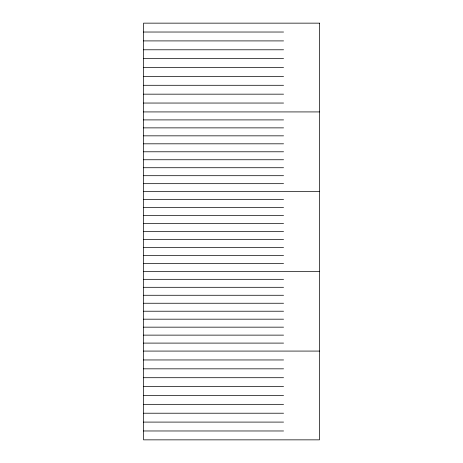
<?xml version="1.0" encoding="UTF-8"?>
<svg xmlns="http://www.w3.org/2000/svg" width="463" height="463" viewBox="0 0 463 463"><rect width="100%" height="100%" fill="white"/><g stroke="black" fill="none" stroke-linecap="round" stroke-linejoin="round"><path stroke-width="0.69" d="M143.553 32.028L283.559 32.028M143.553 40.906L283.559 40.906M143.553 49.784L283.559 49.784M143.553 58.662L283.559 58.662M143.553 67.54L283.559 67.54M143.553 76.412L283.559 76.412M143.553 85.29L283.559 85.29M143.553 94.168L283.559 94.168M143.553 103.046L283.559 103.046M143.553 111.924L319.447 111.924M143.553 119.9L283.559 119.9M143.553 127.869L283.559 127.869M143.553 135.838L283.559 135.838M143.553 143.814L283.559 143.814M143.553 151.783L283.559 151.783M143.553 159.752L283.559 159.752M143.553 167.728L283.559 167.728M143.553 175.697L283.559 175.697M143.553 183.672L283.559 183.672M143.553 191.641L319.447 191.641M143.553 199.611L283.559 199.611M143.553 207.586L283.559 207.586M143.553 215.555L283.559 215.555M143.553 223.531L283.559 223.531M143.553 231.5L283.559 231.5M143.553 239.469L283.559 239.469M143.553 247.445L283.559 247.445M143.553 255.414L283.559 255.414M143.553 263.389L283.559 263.389M143.553 271.359L319.447 271.359M143.553 279.328L283.559 279.328M143.553 287.303L283.559 287.303M143.553 295.272L283.559 295.272M143.553 303.248L283.559 303.248M143.553 311.217L283.559 311.217M143.553 319.186L283.559 319.186M143.553 327.162L283.559 327.162M143.553 335.131L283.559 335.131M143.553 343.1L283.559 343.1M143.553 351.076L319.447 351.076M143.553 359.954L283.559 359.954M143.553 368.832L283.559 368.832M143.553 377.71L283.559 377.71M143.553 386.588L283.559 386.588M143.553 395.46L283.559 395.46M143.553 404.338L283.559 404.338M143.553 413.216L283.559 413.216M143.553 422.094L283.559 422.094M143.553 430.972L283.559 430.972M319.447 23.15L143.553 23.15L143.553 439.85L319.447 439.85L319.447 23.15"/></g></svg>
